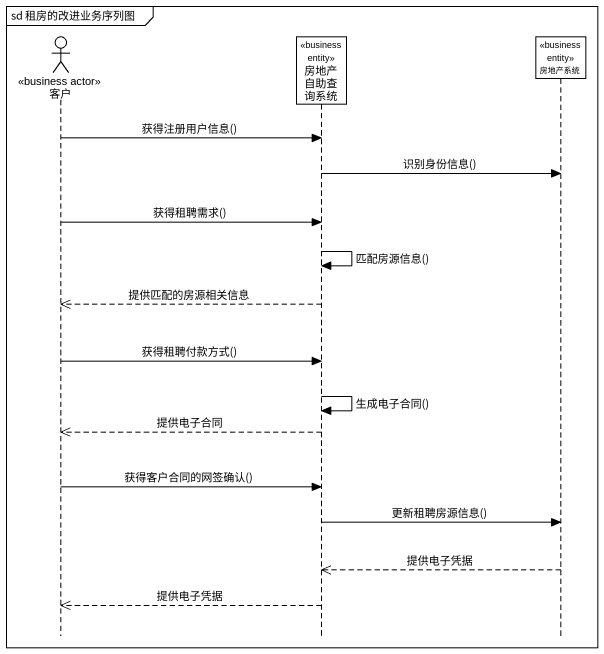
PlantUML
@startuml
mainframe sd 租房的改进业务序列图
hide footbox
actor 客户 <<business actor>>
participant 房地产自助查询系统 <<business entity>>
participant 房地产系统 <<business entity>>

客户 -> 房地产自助查询系统 : 获得注册用户信息()
房地产自助查询系统 -> 房地产系统 : 识别身份信息()
客户 -> 房地产自助查询系统 : 获得租聘需求()
房地产自助查询系统 -> 房地产自助查询系统 : 匹配房源信息()
房地产自助查询系统 -->> 客户 : 提供匹配的房源相关信息
客户 -> 房地产自助查询系统 : 获得租聘付款方式()
房地产自助查询系统 -> 房地产自助查询系统 : 生成电子合同()
房地产自助查询系统 -->> 客户 : 提供电子合同
客户 -> 房地产自助查询系统 : 获得客户合同的网签确认()
房地产自助查询系统 -> 房地产系统 : 更新租聘房源信息()
房地产系统 -->> 房地产自助查询系统 : 提供电子凭据
房地产自助查询系统 -->> 客户 : 提供电子凭据
@enduml
